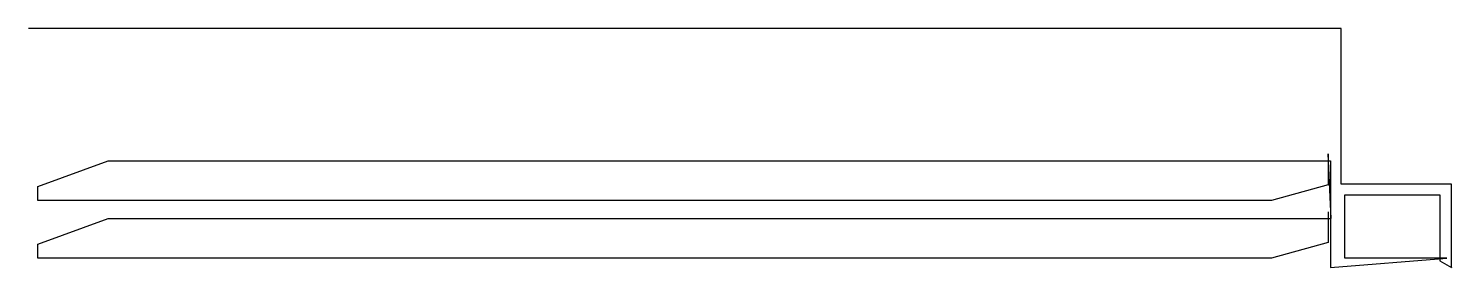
# Model space of a CAD drawing. Header units: metres. Extents: x 0 to 3045, y 0 to 511.
import ezdxf

# ---------------------------------------------------------------- set-up
doc = ezdxf.new("R2010")
doc.units = ezdxf.units.M

msp = doc.modelspace()

# ---------------------------------------------------------------- linework, layer by layer
at = {"layer": 'TOOL_0'}
for p, q in [((1.001, 510.953), (0.001, 510.953)), ((2808.418, 510.953), (1.001, 510.953)), ((2808.418, 177.959), (2808.418, 510.953)), ((20, 173.108), (170.618, 227.928)), ((170.618, 227.928), (2780.5, 227.928)), ((2787.11, 104.501), (2780.5, 243.246)), ((2780.5, 243.246), (2780.5, 227.928)), ((2780.5, 227.928), (2780.5, 176.606)), ((2780.5, 227.928), (2786.038, 227.928)), ((2786.038, 227.928), (2786.038, 0)), ((20, 143.428), (20, 173.108)), ((2780.5, 176.606), (2659.851, 143.428)), ((3044.701, 177.959), (2808.418, 177.959)), ((2816.151, 20.001), (2816.151, 155.501)), ((2816.151, 155.501), (3019.651, 155.501)), ((3019.651, 155.501), (3019.651, 20.001)), ((3044.701, 1), (3044.701, 177.959)), ((2659.851, 143.428), (20, 143.428)), ((20, 49.681), (170.618, 104.501)), ((170.618, 104.501), (2780.5, 104.501)), ((2780.5, 119.03), (2780.5, 104.501)), ((2780.5, 104.501), (2780.5, 53.179)), ((2780.5, 104.501), (2787.11, 104.501)), ((20, 20.001), (20, 49.681)), ((2780.5, 53.179), (2659.851, 20.001)), ((2659.851, 20.001), (20, 20.001)), ((2786.038, 0), (3034.761, 20.001)), ((3019.651, 20.001), (2816.151, 20.001)), ((3034.761, 20.001), (3019.651, 20.001)), ((3019.651, 20.001), (3019.651, 14.376)), ((3019.651, 14.376), (3044.701, 0)), ((3044.701, 0), (3044.701, 1)), ((3044.701, 1), (3044.701, 0)), ((3044.701, 0), (3044.701, 1))]:
    msp.add_line(p, q, dxfattribs=at)

doc.saveas('drawing.dxf')
